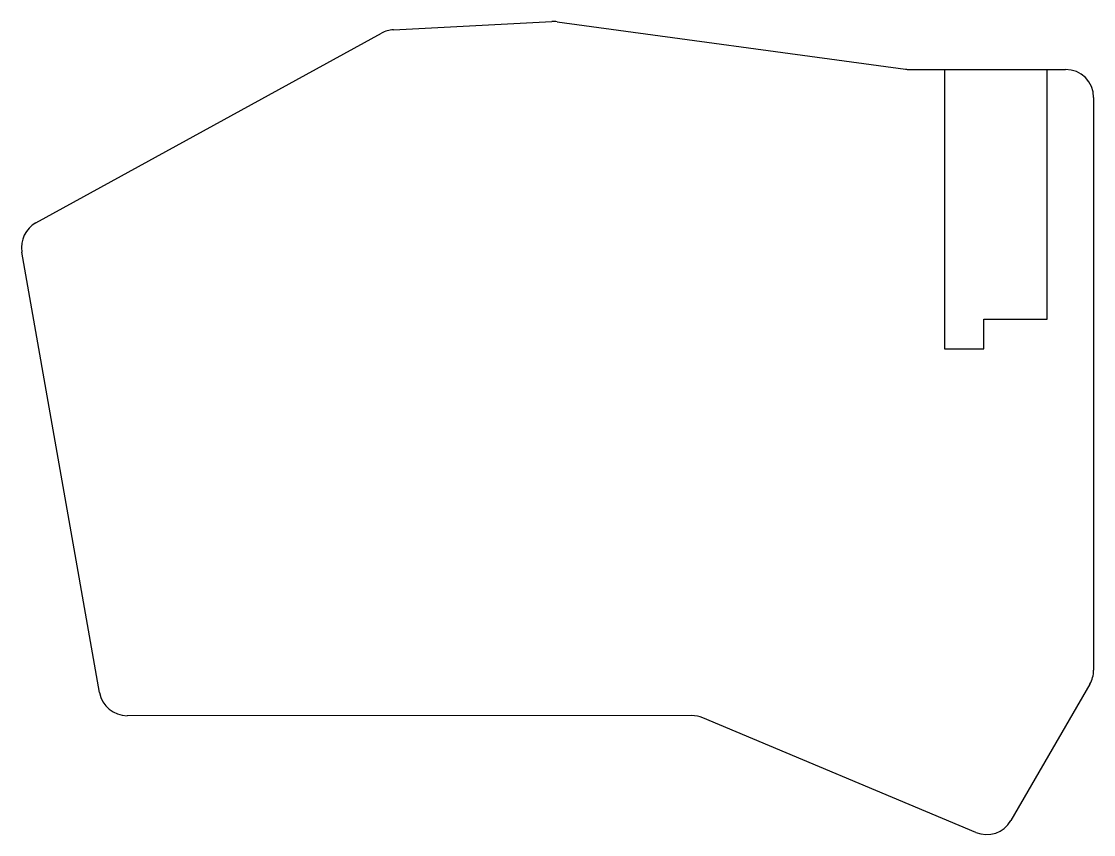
# Model space of a CAD drawing. Header units: millimetres. Extents: x 91 to 206, y -168 to -80.
import ezdxf

# ---------------------------------------------------------------- set-up
doc = ezdxf.new("R2010")
doc.units = ezdxf.units.MM

msp = doc.modelspace()

# ---------------------------------------------------------------- linework, layer by layer
for p, q in [((130.51, -81.15), (147.52, -80.26)), ((148.08, -80.28), (185.48, -85.38)), ((92.12, -101.86), (129.22, -81.52)), ((185.88, -85.41), (202.68, -85.41)), ((189.68, -85.41), (189.68, -115.41)), ((200.68, -112.21), (200.68, -85.41)), ((205.68, -88.41), (205.68, -149.91)), ((98.95, -152.31), (90.61, -105.01)), ((193.88, -115.41), (193.88, -112.21)), ((193.88, -112.21), (200.68, -112.21)), ((189.68, -115.41), (193.88, -115.41)), ((205.27, -151.41), (196.81, -166.05)), ((162.55, -154.78), (101.91, -154.79)), ((193.05, -167.32), (163.71, -155.01))]:
    msp.add_line(p, q)
for centre, start, end in [((147.67, -83.26), 82.2317, 93), ((130.66, -84.15), 93, 118.7396), ((185.88, -82.41), 262.2317, 270), ((202.68, -88.41), 0, 90), ((93.57, -104.49), 118.7396, 190), ((202.68, -149.91), 329.9745, 0), ((101.91, -151.79), 190, 270.0153), ((162.55, -157.78), 67.2459, 90.0153), ((194.21, -164.55), 247.2459, 329.9745)]:
    msp.add_arc(centre, 3, start, end)

doc.saveas('drawing.dxf')
